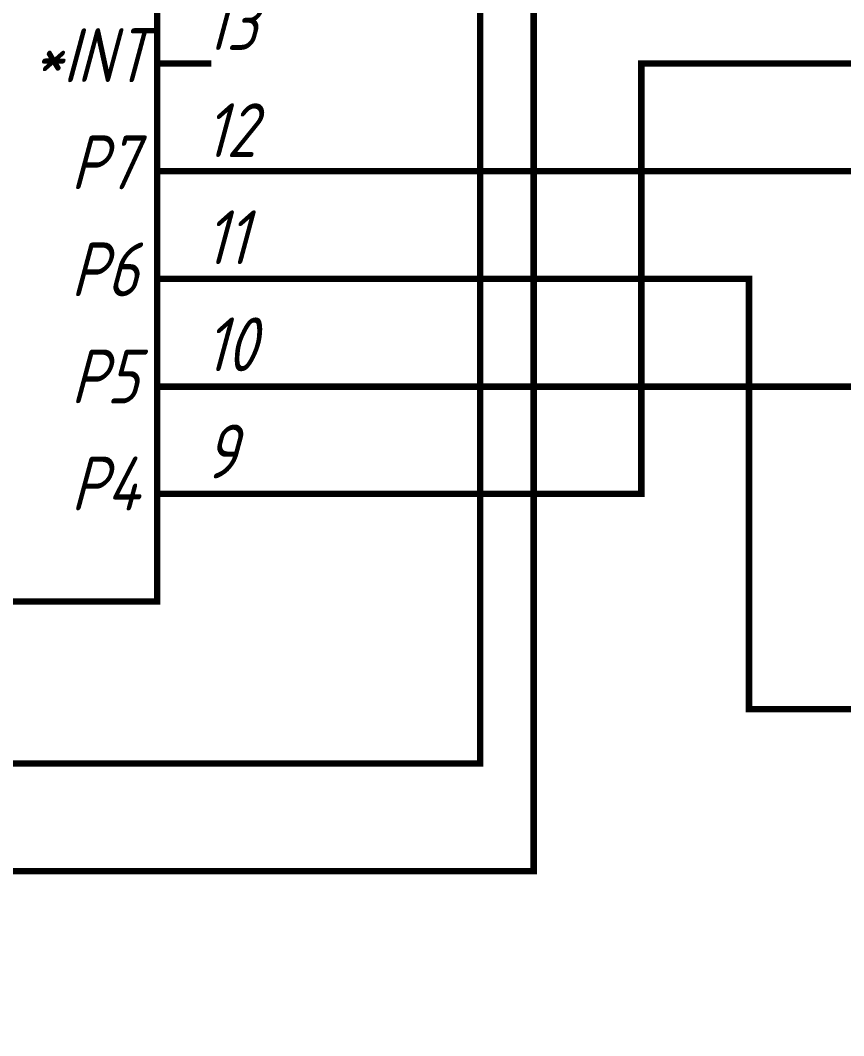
# Model space of a CAD drawing. Header units: millimetres. Extents: x 101 to 942, y 57 to 651.
# Drawn here: x 751.14 to 789.37, y 268.64 to 315.78 of the extents above; entities that cross this region are included whole.
import ezdxf

# ---------------------------------------------------------------- set-up
doc = ezdxf.new("R2010")
doc.units = ezdxf.units.MM
doc.header["$LTSCALE"] = 0.5
doc.layers.add('Sheet', color=255, linetype='Continuous')
doc.styles.add('GOST type A0', font='', dxfattribs={"oblique": 15, "height": 3.5})
doc.styles.get('GOST type A0').set_extended_font_data('GOST type A')

msp = doc.modelspace()

# ---------------------------------------------------------------- linework, layer by layer
at = {"layer": 'Sheet', "color": 7, "const_width": 0.3}
for points in [[(804.975, 343.783), (772.49, 343.783), (772.49, 281.277), (717.521, 281.277), (717.521, 303.769), (727.49, 303.769)], [(804.975, 328.778), (774.975, 328.778), (774.975, 276.275), (722.521, 276.275), (722.521, 298.767), (727.49, 298.767)], [(757.49, 313.773), (760.006, 313.773)], [(760.006, 293.797), (779.975, 293.797), (779.975, 313.773), (804.975, 313.773)], [(757.49, 308.771), (760.006, 308.771)], [(760.006, 308.771), (789.975, 308.771), (789.975, 268.788), (804.975, 268.788)], [(757.49, 303.769), (760.006, 303.769)], [(760.006, 303.769), (784.975, 303.769), (784.975, 283.793), (804.975, 283.793)], [(757.49, 298.767), (760.006, 298.767)], [(760.006, 298.767), (804.975, 298.767)], [(757.49, 293.797), (760.006, 293.797)]]:
    msp.add_lwpolyline(points, dxfattribs=at)
msp.add_lwpolyline([(730.006, 333.78), (757.49, 333.78), (757.49, 288.795), (730.006, 288.795), (730.006, 333.78)], close=True, dxfattribs=at)

# ---------------------------------------------------------------- texts
at = {"layer": 'Sheet', "color": 7, "style": 'GOST type A0', "oblique": 15}
for s, p in [('13', (759.695, 314.394)), ('*INT', (751.745, 312.903)), ('12', (759.695, 309.423)), ('P7', (753.484, 307.932)), ('11', (759.695, 304.453)), ('P6', (753.484, 302.962)), ('10', (759.695, 299.482)), ('P5', (753.484, 297.991)), ('9', (759.695, 294.511)), ('P4', (753.484, 293.02))]:
    msp.add_text(s, height=2.5, dxfattribs=at).set_placement(p)

doc.saveas('drawing.dxf')
